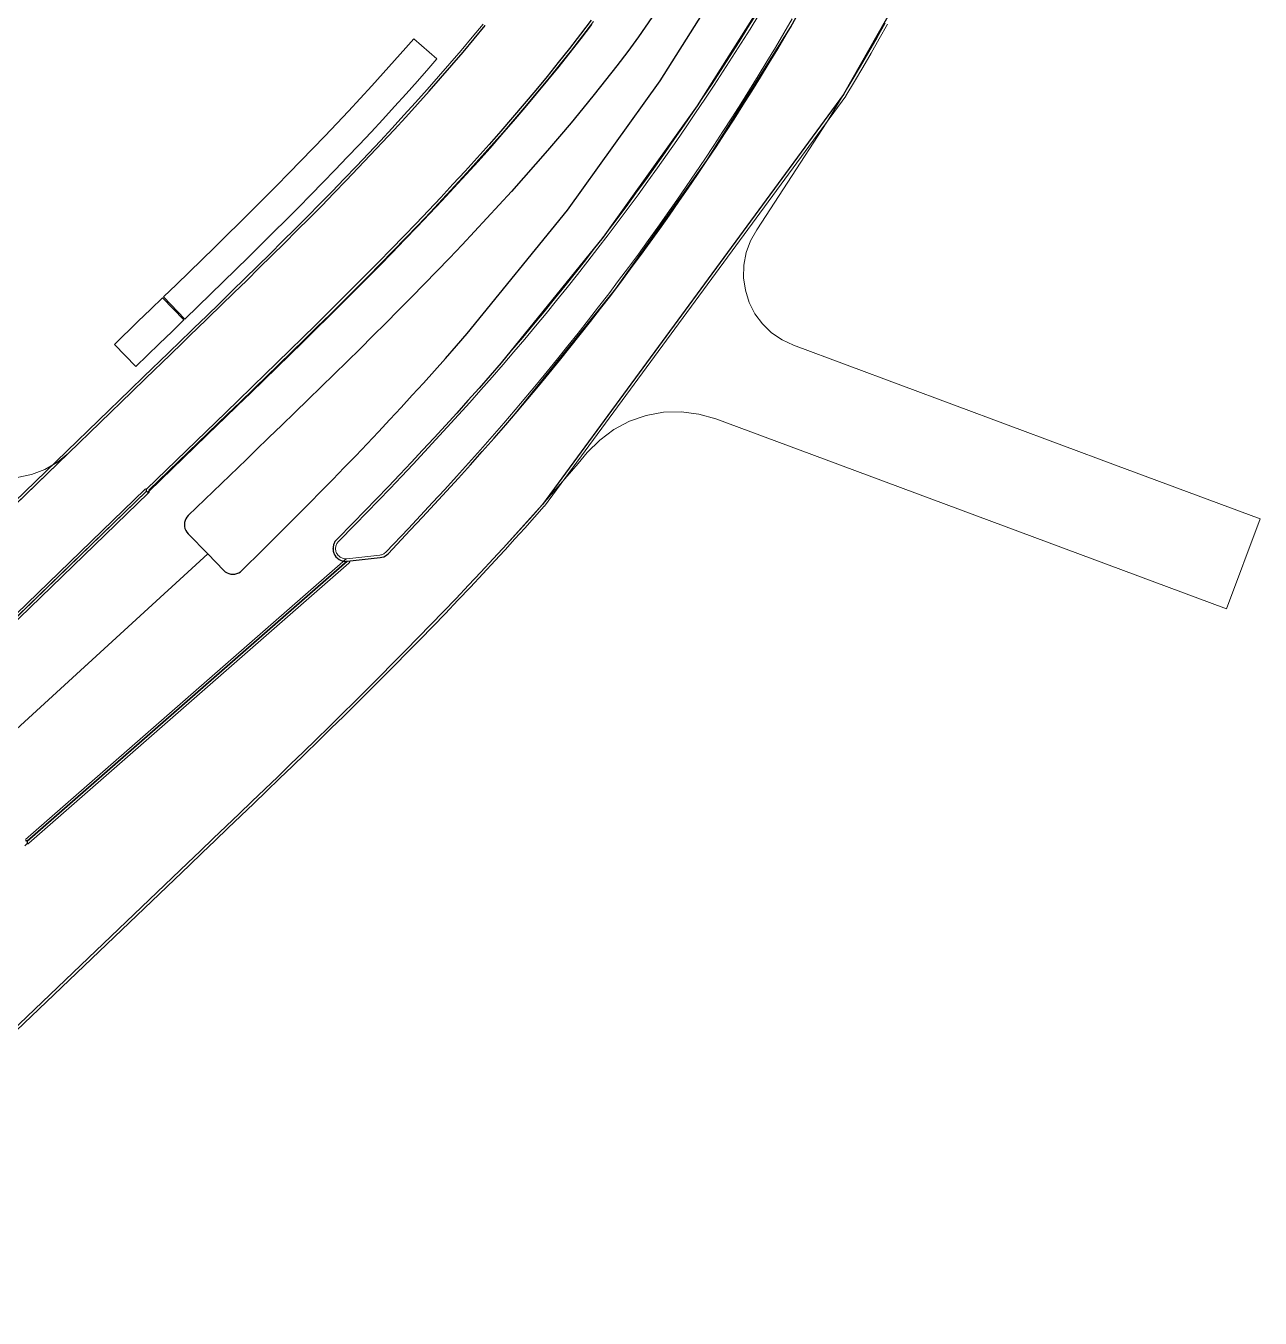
# Model space of a CAD drawing. Header units: metres. Extents: x 105145 to 106173, y 111785 to 118130.
# Drawn here: x 106001.1 to 106097.4, y 115511 to 115611.7 of the extents above; entities that cross this region are included whole.
import ezdxf

# ---------------------------------------------------------------- set-up
doc = ezdxf.new("R2010")
doc.units = ezdxf.units.M
for name, color, linetype, lineweight in [('10-PAV-BOCACALLE', 9, 'CONTINUOUS', 13), ('10-PAV-CALZADA-BRT', 12, 'CONTINUOUS', 30), ('10-PAV-CALZADA-MIXTA', 8, 'CONTINUOUS', 30), ('10-PAV-CICLORUTA', 76, 'CONTINUOUS', 18), ('10-PAV-SARDINEL', 252, 'CONTINUOUS', 13)]:
    doc.layers.add(name, color=color, linetype=linetype, lineweight=lineweight)

msp = doc.modelspace()

# ---------------------------------------------------------------- linework, layer by layer
at = {"layer": '10-PAV-BOCACALLE'}
msp.add_lwpolyline([(106041.3989, 115574.3962), (106064.8985, 115606.3711), (106063.5823, 115604.2137), (106058.1293, 115595.8313), (106057.6402, 115594.972), (106057.299, 115594.044), (106057.1147, 115593.0725), (106057.0925, 115592.084), (106057.233, 115591.1053), (106057.5323, 115590.163), (106057.9822, 115589.2825), (106058.5707, 115588.488), (106059.2817, 115587.8008), (106060.0958, 115587.2398), (106060.9911, 115586.8201), (106086.1121, 115577.4814), (106097.3905, 115573.2887), (106094.7771, 115566.2587), (106062.4089, 115578.2915), (106054.9155, 115581.0771), (106053.5912, 115581.4569), (106052.2245, 115581.6302), (106050.8474, 115581.5928), (106049.4921, 115581.3457), (106048.1904, 115580.8946), (106046.9728, 115580.2502), (106045.8678, 115579.4274), (106044.9013, 115578.4457), (106044.1925, 115577.6101), (106041.3989, 115574.3962)], close=True, dxfattribs=at)
msp.add_lwpolyline([(106000.4266, 115576.5025), (106001.5318, 115576.7309), (106002.586, 115577.1338), (106003.5617, 115577.7009), (106004.4336, 115578.4175), (105994.3791, 115568.6942)], dxfattribs=at)
at = {"layer": '10-PAV-CALZADA-BRT'}
for points in [[(106054.6096, 115619.1984), (106048.9075, 115610.8623), (106048.0565, 115609.7263), (106047.1939, 115608.5991), (106046.3203, 115607.4807), (106045.4357, 115606.3705), (106044.5411, 115605.2687), (106043.6367, 115604.1747), (106042.7231, 115603.0887), (106041.8003, 115602.0101), (106040.8693, 115600.9389), (106039.9301, 115599.8747), (106038.9833, 115598.8171), (106038.0293, 115597.7663), (106037.0685, 115596.7215), (106036.1013, 115595.6827), (106035.1281, 115594.6495), (106034.1493, 115593.6219), (106033.1651, 115592.5991), (106032.1761, 115591.5811), (106031.1825, 115590.5675), (106030.1847, 115589.5579), (106029.1831, 115588.5523), (106028.1783, 115587.5499), (106027.1701, 115586.5507), (106026.1595, 115585.5543), (106025.1463, 115584.5603), (106024.1311, 115583.5683), (106023.1141, 115582.5781), (106022.0959, 115581.5893), (106021.0767, 115580.6015), (106020.0567, 115579.6145), (106019.0365, 115578.6277), (106018.3079, 115577.9232), (106013.7745, 115573.5395), (106013.6703, 115573.4215), (106013.5859, 115573.2886), (106013.5233, 115573.1441), (106013.4843, 115572.9916), (106013.4697, 115572.8348), (106013.4798, 115572.6777), (106013.5145, 115572.5241), (106013.5729, 115572.3779), (106013.6535, 115572.2426), (106013.7543, 115572.1217), (106015.2871, 115570.5531), (105996.3222, 115553.1897)], [(105996.3221, 115553.1896), (106015.2871, 115570.5531), (106016.5431, 115569.2677), (106016.6616, 115569.1641), (106016.7949, 115569.0804), (106016.9396, 115569.0187), (106017.0923, 115568.9804), (106017.2491, 115568.9666), (106017.4061, 115568.9775), (106017.5594, 115569.0129), (106017.7053, 115569.072), (106017.8401, 115569.1532), (106017.9605, 115569.2545), (106019.5897, 115570.8611), (106020.5061, 115571.7697), (106021.4199, 115572.6805), (106022.3309, 115573.5943), (106023.2391, 115574.5109), (106024.1441, 115575.4307), (106025.0457, 115576.3537), (106025.9439, 115577.2801), (106026.8383, 115578.2101), (106027.7289, 115579.1437), (106028.6153, 115580.0815), (106029.4975, 115581.0231), (106030.3751, 115581.9691), (106031.2479, 115582.9195), (106032.1157, 115583.8743), (106032.9783, 115584.8337), (106033.8357, 115585.7981), (106034.6875, 115586.7673), (106035.5333, 115587.7419), (106043.3475, 115597.365), (106050.5745, 115607.4364), (106057.1888, 115617.9205)], [(106060.2022, 115616.1402), (106053.476, 115605.4789), (106046.1265, 115595.2372), (106038.1799, 115585.4515), (106037.3235, 115584.4651), (106036.4583, 115583.4803), (106035.5877, 115582.5009), (106034.7121, 115581.5271), (106033.8317, 115580.5585), (106032.9469, 115579.5951), (106032.0577, 115578.6365), (106031.1643, 115577.6829), (106030.2671, 115576.7337), (106029.3661, 115575.7891), (106028.4617, 115574.8489), (106027.5539, 115573.9125), (106026.6433, 115572.9803), (106025.3499, 115571.6661), (106025.2449, 115571.5403), (106025.1619, 115571.3991), (106025.1031, 115571.2462), (106025.07, 115571.0857), (106025.0636, 115570.9221), (106025.0839, 115570.7595), (106025.1306, 115570.6025), (106025.2022, 115570.4551), (106025.297, 115570.3215), (106025.4122, 115570.2051), (106025.545, 115570.1091), (106025.6916, 115570.0361), (106025.8482, 115569.9879), (106026.0106, 115569.966), (106026.1743, 115569.9709), (106001.2051, 115548.1399), (106001.1883, 115548.1546), (106001.1693, 115548.1661), (106001.1485, 115548.1741), (106001.1267, 115548.1785), (106001.1044, 115548.1789), (106001.0824, 115548.1755)], [(105993.802, 115559.2688), (106010.5183, 115575.4333), (106010.533, 115575.4203), (106010.5496, 115575.4098), (106010.5676, 115575.402), (106010.5866, 115575.3971), (106010.6061, 115575.3953), (106010.6257, 115575.3965), (106010.6449, 115575.4008), (106010.6631, 115575.408), (106010.68, 115575.418), (106010.6951, 115575.4305), (106016.0773, 115580.6349), (106016.6035, 115581.1437), (106017.6235, 115582.1303), (106018.6427, 115583.1167), (106019.6589, 115584.1015), (106020.6741, 115585.0873), (106021.6871, 115586.0737), (106022.6977, 115587.0611), (106023.7053, 115588.0497), (106024.7097, 115589.0397), (106025.7105, 115590.0319), (106026.7073, 115591.0261), (106027.6999, 115592.0229), (106028.6879, 115593.0227), (106029.6711, 115594.0255), (106030.6489, 115595.0319), (106031.6209, 115596.0423), (106032.5871, 115597.0565), (106033.5467, 115598.0753), (106034.4997, 115599.0987), (106035.4455, 115600.1271), (106036.3837, 115601.1607), (106037.3141, 115602.1999), (106038.2363, 115603.2449), (106039.1497, 115604.2957), (106040.0541, 115605.3529), (106040.9489, 115606.4165), (106041.8337, 115607.4869), (106042.7085, 115608.5641), (106043.5723, 115609.6485), (106044.4251, 115610.7401), (106045.2661, 115611.8391)]]:
    msp.add_lwpolyline(points, dxfattribs=at)
at = {"layer": '10-PAV-CALZADA-MIXTA'}
for points in [[(106001.0131, 115547.7797), (106001.2009, 115547.9591), (106001.2143, 115547.9741), (106001.2252, 115547.9909), (106001.2333, 115548.0093), (106001.2384, 115548.0287), (106001.2405, 115548.0486), (106001.2393, 115548.0687), (106001.2351, 115548.0883), (106001.2279, 115548.107), (106001.2178, 115548.1243), (106001.2051, 115548.1399), (106026.1743, 115569.9709), (106028.7429, 115570.2593), (106028.8845, 115570.2858), (106029.0207, 115570.3324), (106029.1489, 115570.3981), (106029.3567, 115570.5649), (106031.0905, 115572.3923), (106032.0399, 115573.4025), (106032.9843, 115574.4173), (106033.9237, 115575.4369), (106034.8575, 115576.4615), (106035.7857, 115577.4911), (106036.7079, 115578.5263), (106037.6239, 115579.5669), (106038.5335, 115580.6131), (106039.4365, 115581.6651), (106047.1174, 115591.2256), (106054.227, 115601.2181), (106060.7413, 115611.6086), (106066.6379, 115622.3617)], [(106070.7374, 115616.7001), (106064.8985, 115606.3711), (106041.3989, 115574.3962), (106038.3397, 115571.0051), (106038.2859, 115570.9467), (106037.5703, 115570.1709), (106036.6045, 115569.1331), (106035.6345, 115568.1011), (106034.6607, 115567.0747), (106033.6831, 115566.0535), (106032.7023, 115565.0375), (106031.7181, 115564.0265), (106030.7311, 115563.0201), (106029.7413, 115562.0183), (106028.7491, 115561.0207), (106027.7545, 115560.0273), (106026.7581, 115559.0379), (106025.7599, 115558.0521), (106024.7599, 115557.0699), (106023.7589, 115556.0909), (106022.7565, 115555.1149), (106021.7533, 115554.1417), (106020.7493, 115553.1713), (106019.7449, 115552.2031), (106018.7403, 115551.2373), (106017.7335, 115550.2717), (106016.7295, 115549.3101), (106015.7257, 115548.3499), (106014.7225, 115547.3913), (106013.7197, 115546.4335), (105976.7281, 115511.1011)], [(105982.4415, 115557.1515), (106004.4336, 115578.4175), (106009.3766, 115583.1974), (106010.4567, 115584.2419), (106012.3487, 115586.0713), (106013.3517, 115587.0415), (106014.0592, 115587.7262), (106014.3531, 115588.0107), (106015.3501, 115588.9767), (106016.3459, 115589.9439), (106017.3389, 115590.9109), (106018.3287, 115591.8781), (106019.3149, 115592.8459), (106020.2971, 115593.8145), (106021.2753, 115594.7843), (106022.2489, 115595.7557), (106023.2175, 115596.7287), (106024.1809, 115597.7041), (106025.1387, 115598.6817), (106026.0905, 115599.6623), (106027.0361, 115600.6459), (106027.9753, 115601.6327), (106028.9073, 115602.6231), (106029.8319, 115603.6175), (106030.7491, 115604.6161), (106031.6581, 115605.6189), (106032.5587, 115606.6265), (106033.4505, 115607.6391), (106034.3331, 115608.6567), (106035.2061, 115609.6797), (106036.0693, 115610.7081), (106036.9223, 115611.7425)], [(106045.2123, 115612.1771), (106044.3659, 115611.0671), (106043.5085, 115609.9657), (106042.6405, 115608.8727), (106041.7621, 115607.7879), (106040.8741, 115606.7111), (106039.9769, 115605.6419), (106039.0707, 115604.5803), (106038.1563, 115603.5259), (106037.2337, 115602.4783), (106036.3035, 115601.4377), (106035.3661, 115600.4035), (106034.4221, 115599.3755), (106033.4715, 115598.3535), (106032.5149, 115597.3369), (106031.5529, 115596.3257), (106030.5855, 115595.3195), (106029.6133, 115594.3181), (106028.6365, 115593.3211), (106027.6555, 115592.3281), (106026.6709, 115591.3387), (106025.6827, 115590.3529), (106024.6917, 115589.3701), (106023.6977, 115588.3901), (106022.7015, 115587.4125), (106021.7033, 115586.4371), (106020.7033, 115585.4633), (106019.7019, 115584.4909), (106018.8835, 115583.6977), (106018.6997, 115583.5195), (106017.6967, 115582.5489), (106016.6933, 115581.5785), (106010.5213, 115575.6101), (106010.5083, 115575.5954), (106010.4977, 115575.5789), (106010.4899, 115575.5609), (106010.485, 115575.5419), (106010.4831, 115575.5223), (106010.4844, 115575.5027), (106010.4886, 115575.4836), (106010.4958, 115575.4653), (106010.5058, 115575.4484), (106010.5183, 115575.4333), (105992.0699, 115557.5939)]]:
    msp.add_lwpolyline(points, dxfattribs=at)
at = {"layer": '10-PAV-CICLORUTA'}
for points in [[(106033.1703, 115609.1475), (106032.5469, 115608.4287), (106031.6609, 115607.4229), (106030.7661, 115606.4217), (106029.8625, 115605.4249), (106028.9507, 115604.4319), (106028.0309, 115603.4429), (106027.1035, 115602.4575), (106026.1689, 115601.4753), (106025.2275, 115600.4961), (106024.2795, 115599.5195), (106023.3253, 115598.5455), (106022.3653, 115597.5737), (106021.3997, 115596.6037), (106020.4291, 115595.6351), (106019.4535, 115594.6677), (106018.4733, 115593.7013), (106017.4891, 115592.7355), (106016.5009, 115591.7699), (106015.5093, 115590.8041), (106014.5145, 115589.8381), (106013.5187, 115588.8729), (106013.5099, 115588.8645), (106011.8407, 115590.5891), (106011.8495, 115590.5975), (106012.8433, 115591.5607), (106013.8361, 115592.5247), (106014.8251, 115593.4879), (106015.8099, 115594.4503), (106016.7903, 115595.4123), (106017.7659, 115596.3743), (106018.7365, 115597.3367), (106019.7017, 115598.2997), (106020.6611, 115599.2635), (106021.6145, 115600.2287), (106022.5613, 115601.1953), (106023.5015, 115602.1637), (106024.4347, 115603.1341), (106025.3603, 115604.1069), (106026.2783, 115605.0825), (106027.1881, 115606.0609), (106028.0895, 115607.0425), (106028.9823, 115608.0273), (106029.8657, 115609.0159), (106030.7399, 115610.0083), (106031.3575, 115610.7201), (106033.1703, 115609.1475)], [(106013.4379, 115588.7949), (106012.5175, 115587.9041), (106011.5145, 115586.9341), (106009.6829, 115585.1629), (106008.0145, 115586.8881), (106009.8461, 115588.6593), (106010.8491, 115589.6293), (106011.7689, 115590.5195), (106013.4379, 115588.7949)]]:
    msp.add_lwpolyline(points, close=True, dxfattribs=at)
at = {"layer": '10-PAV-SARDINEL'}
for points in [[(106058.2922, 115612.5848), (106057.6065, 115611.4792), (106056.914, 115610.3778), (106056.2148, 115609.2807), (106055.5088, 115608.1879), (106054.796, 115607.0994), (106054.0768, 115606.0154), (106053.3507, 115604.9359), (106052.6181, 115603.8608), (106051.8789, 115602.7902), (106051.1331, 115601.7241), (106050.3808, 115600.6627), (106049.6219, 115599.606), (106048.8566, 115598.554), (106048.0849, 115597.5066), (106047.3066, 115596.464), (106046.5221, 115595.4262), (106045.7311, 115594.3932), (106044.9339, 115593.3652), (106044.1303, 115592.342), (106043.3205, 115591.3238), (106042.5043, 115590.3106), (106041.682, 115589.3024), (106040.8535, 115588.2994), (106040.019, 115587.3014), (106039.1781, 115586.3085), (106038.3313, 115585.3209), (106037.4742, 115584.3336), (106036.6082, 115583.3479), (106035.7368, 115582.3676), (106034.8605, 115581.393), (106033.9794, 115580.4236), (106033.0939, 115579.4595), (106032.204, 115578.5002), (106031.31, 115577.5459), (106030.4121, 115576.596), (106029.5105, 115575.6508), (106028.6056, 115574.71), (106027.6973, 115573.773), (106026.7861, 115572.8403), (106025.4951, 115571.5286), (106025.4456, 115571.4737), (106025.4038, 115571.4181), (106025.3659, 115571.3574), (106025.3343, 115571.2952), (106025.3082, 115571.23), (106025.2879, 115571.1632), (106025.2733, 115571.0935), (106025.265, 115571.024), (106025.263, 115570.9545), (106025.267, 115570.8835), (106025.2771, 115570.8148), (106025.2935, 115570.7455), (106025.3155, 115570.6793), (106025.3433, 115570.6151), (106025.3769, 115570.553), (106025.4152, 115570.4952), (106025.4601, 115570.4387), (106025.5073, 115570.3891), (106025.5608, 115570.3419), (106025.6165, 115570.3009), (106025.6773, 115570.2638), (106025.7395, 115570.2331), (106025.806, 115570.2072), (106025.8726, 115570.1878), (106025.9417, 115570.1741), (106026.0118, 115570.1665), (106026.0118, 115570.1665), (106026.0827, 115570.1651), (106026.152, 115570.1698), (106026.1227, 115570.1642), (106026.0946, 115570.1543), (106026.0682, 115570.1404), (106026.0442, 115570.1228), (106025.8829, 115569.9818), (106025.8254, 115569.9932), (106025.7411, 115570.0178), (106025.6592, 115570.0497), (106025.5805, 115570.0886), (106025.5055, 115570.1343), (106025.4348, 115570.1864), (106025.3689, 115570.2445), (106025.3084, 115570.3081), (106025.2537, 115570.3769), (106025.2052, 115570.4501), (106025.1634, 115570.5273), (106025.1285, 115570.6079), (106025.1008, 115570.6913), (106025.0805, 115570.7767), (106025.0678, 115570.8636), (106025.0628, 115570.9513), (106025.0654, 115571.0391), (106025.0758, 115571.1263), (106025.0938, 115571.2123), (106025.1193, 115571.2964), (106025.152, 115571.3779), (106025.1918, 115571.4562), (106025.2383, 115571.5307), (106025.2911, 115571.6009), (106025.3499, 115571.6661), (106026.6433, 115572.9803), (106027.5539, 115573.9125), (106028.4617, 115574.8489), (106029.3661, 115575.7891), (106030.2671, 115576.7337), (106031.1643, 115577.6829), (106032.0577, 115578.6365), (106032.9469, 115579.5951), (106033.8317, 115580.5585), (106034.7121, 115581.5271), (106035.5877, 115582.5009), (106036.4583, 115583.4803), (106037.3235, 115584.4651), (106038.1799, 115585.4515), (106039.0259, 115586.4382), (106039.8659, 115587.4301), (106040.6997, 115588.4272), (106041.5274, 115589.4293), (106042.3489, 115590.4365), (106043.1643, 115591.4488), (106043.9734, 115592.466), (106044.7762, 115593.4882), (106045.5727, 115594.5153), (106046.3629, 115595.5473), (106047.1467, 115596.5841), (106047.9242, 115597.6257), (106048.6952, 115598.6721), (106049.4598, 115599.7232), (106050.2179, 115600.7789), (106050.9695, 115601.8393), (106051.7146, 115602.9043), (106052.4531, 115603.9739), (106053.185, 115605.048), (106053.9104, 115606.1265), (106054.629, 115607.2095), (106055.3411, 115608.2969), (106056.0464, 115609.3887), (106056.745, 115610.4847), (106057.4368, 115611.5851), (106058.1219, 115612.6897)], [(105976.7281, 115511.1011), (106013.7197, 115546.4335), (106014.7225, 115547.3913), (106015.7257, 115548.3499), (106016.7295, 115549.3101), (106017.7335, 115550.2717), (106018.7403, 115551.2373), (106019.7449, 115552.2031), (106020.7493, 115553.1713), (106021.7533, 115554.1417), (106022.7565, 115555.1149), (106023.7589, 115556.0909), (106024.7599, 115557.0699), (106025.7599, 115558.0521), (106026.7581, 115559.0379), (106027.7545, 115560.0273), (106028.7491, 115561.0207), (106029.7413, 115562.0183), (106030.7311, 115563.0201), (106031.7181, 115564.0265), (106032.7023, 115565.0375), (106033.6831, 115566.0535), (106034.6607, 115567.0747), (106035.6345, 115568.1011), (106036.6045, 115569.1331), (106037.5703, 115570.1709), (106038.2859, 115570.9467), (106038.3397, 115571.0051), (106039.1101, 115571.8478), (106039.8768, 115572.6939), (106040.6397, 115573.5434), (106041.3989, 115574.3962), (106064.8985, 115606.3711), (106065.5605, 115607.4781), (106066.2159, 115608.589), (106066.8647, 115609.7038), (106067.5068, 115610.8225), (106068.1422, 115611.945)], [(106068.3165, 115611.847), (106067.6805, 115610.7235), (106067.0378, 115609.6038), (106066.3885, 115608.4879), (106065.7325, 115607.376), (106065.0701, 115606.2685), (106065.0597, 115606.2527), (106041.5601, 115574.2778), (106041.5521, 115574.2676), (106041.5483, 115574.2632), (106040.7888, 115573.4101), (106040.0253, 115572.5599), (106039.258, 115571.7132), (106038.4871, 115570.8699), (106038.433, 115570.8112), (106037.717, 115570.035), (106036.7506, 115568.9965), (106035.7799, 115567.9638), (106034.8055, 115566.9367), (106033.8273, 115565.9149), (106032.8459, 115564.8983), (106031.8612, 115563.8868), (106030.8737, 115562.8798), (106029.8834, 115561.8775), (106028.8907, 115560.8795), (106027.8956, 115559.8856), (106026.8988, 115558.8958), (106025.9002, 115557.9096), (106024.8999, 115556.9271), (106023.8986, 115555.9478), (106022.8959, 115554.9715), (106021.8925, 115553.998), (106020.8882, 115553.0274), (106019.8836, 115552.059), (106018.8788, 115551.0931), (106017.8719, 115550.1274), (106016.8678, 115549.1657), (106015.8639, 115548.2054), (106014.8607, 115547.2467), (106013.8578, 115546.2889), (105976.8662, 115510.9565)], [(105982.3025, 115557.2953), (106004.2946, 115578.5613), (106009.2376, 115583.3412), (106010.3177, 115584.3857), (106012.2097, 115586.2151), (106013.2126, 115587.1853), (106013.9201, 115587.8699), (106014.214, 115588.1544), (106015.2109, 115589.1203), (106016.2065, 115590.0873), (106017.1993, 115591.0541), (106018.1888, 115592.021), (106019.1747, 115592.9885), (106020.1565, 115593.9567), (106021.1343, 115594.9261), (106022.1074, 115595.8971), (106023.0755, 115596.8695), (106024.0383, 115597.8444), (106024.9955, 115598.8214), (106025.9467, 115599.8013), (106026.8916, 115600.7842), (106027.83, 115601.7702), (106028.7612, 115602.7598), (106029.685, 115603.7533), (106030.6014, 115604.7509), (106031.5095, 115605.7527), (106032.4091, 115606.7593), (106033.2999, 115607.7707), (106034.1815, 115608.7871), (106035.0535, 115609.8089), (106035.9156, 115610.836), (106036.7674, 115611.869)], [(106036.9223, 115611.7425), (106036.0693, 115610.7081), (106035.2061, 115609.6797), (106034.3331, 115608.6567), (106033.4505, 115607.6391), (106032.5587, 115606.6265), (106031.6581, 115605.6189), (106030.7491, 115604.6161), (106029.8319, 115603.6175), (106028.9073, 115602.6231), (106027.9753, 115601.6327), (106027.0361, 115600.6459), (106026.0905, 115599.6623), (106025.1387, 115598.6817), (106024.1809, 115597.7041), (106023.2175, 115596.7287), (106022.2489, 115595.7557), (106021.2753, 115594.7843), (106020.2971, 115593.8145), (106019.3149, 115592.8459), (106018.3287, 115591.8781), (106017.3389, 115590.9109), (106016.3459, 115589.9439), (106015.3501, 115588.9767), (106014.3531, 115588.0107), (106014.0592, 115587.7262), (106013.3517, 115587.0415), (106012.3487, 115586.0713), (106010.4567, 115584.2419), (106009.3766, 115583.1974), (106004.4336, 115578.4175), (105982.4415, 115557.1515)], [(105992.0699, 115557.5939), (106010.5183, 115575.4333), (106010.5058, 115575.4484), (106010.4958, 115575.4653), (106010.4886, 115575.4836), (106010.4844, 115575.5027), (106010.4831, 115575.5223), (106010.485, 115575.5419), (106010.4899, 115575.5609), (106010.4977, 115575.5789), (106010.5083, 115575.5954), (106010.5213, 115575.6101), (106016.6933, 115581.5785), (106017.6967, 115582.5489), (106018.6997, 115583.5195), (106018.8835, 115583.6977), (106019.7019, 115584.4909), (106020.7033, 115585.4633), (106021.7033, 115586.4371), (106022.7015, 115587.4125), (106023.6977, 115588.3901), (106024.6917, 115589.3701), (106025.6827, 115590.3529), (106026.6709, 115591.3387), (106027.6555, 115592.3281), (106028.6365, 115593.3211), (106029.6133, 115594.3181), (106030.5855, 115595.3195), (106031.5529, 115596.3257), (106032.5149, 115597.3369), (106033.4715, 115598.3535), (106034.4221, 115599.3755), (106035.3661, 115600.4035), (106036.3035, 115601.4377), (106037.2337, 115602.4783), (106038.1563, 115603.5259), (106039.0707, 115604.5803), (106039.9769, 115605.6419), (106040.8741, 115606.7111), (106041.7621, 115607.7879), (106042.6405, 115608.8727), (106043.5085, 115609.9657), (106044.3659, 115611.0671), (106045.2123, 115612.1771)], [(106045.372, 115612.0567), (106044.5243, 115610.945), (106043.6657, 115609.8421), (106042.7965, 115608.7476), (106041.917, 115607.6614), (106041.0279, 115606.5832), (106040.1296, 115605.5127), (106039.2223, 115604.4499), (106038.3069, 115603.3943), (106037.3833, 115602.3456), (106036.4522, 115601.3039), (106035.5139, 115600.2687), (106034.569, 115599.2398), (106033.6176, 115598.2169), (106032.6602, 115597.1994), (106031.6975, 115596.1875), (106030.7294, 115595.1806), (106029.7565, 115594.1785), (106028.7791, 115593.1808), (106027.7976, 115592.1873), (106026.8124, 115591.1974), (106025.8237, 115590.2111), (106024.8323, 115589.2279), (106023.838, 115588.2476), (106022.8415, 115587.2697), (106021.843, 115586.294), (106020.8427, 115585.3199), (106019.8412, 115584.3474), (106019.0227, 115583.5541), (106018.8389, 115583.3759), (106017.8358, 115582.4052), (106016.8323, 115581.4347), (106010.7033, 115575.5079), (106010.7135, 115575.4756), (106010.718, 115575.4421), (106010.7167, 115575.4083), (106010.7098, 115575.3752), (106010.6973, 115575.3438), (106010.6796, 115575.3149), (106010.6573, 115575.2895), (105992.2089, 115557.4501)], [(106061.0672, 115612.1659), (106060.4137, 115611.0524), (106059.7533, 115609.943), (106059.086, 115608.8377), (106058.412, 115607.7365), (106057.7313, 115606.6394), (106057.0438, 115605.5466), (106056.3496, 115604.458), (106055.6487, 115603.3737), (106054.9412, 115602.2937), (106054.227, 115601.2181), (106053.5063, 115600.1469), (106052.779, 115599.0802), (106052.0451, 115598.0179), (106051.3047, 115596.9602), (106050.5578, 115595.9071), (106049.8045, 115594.8585), (106049.0447, 115593.8147), (106048.2786, 115592.7755), (106047.506, 115591.741), (106046.7271, 115590.7113), (106045.9419, 115589.6864), (106045.1504, 115588.6664), (106044.3527, 115587.6513), (106043.5487, 115586.641), (106042.7385, 115585.6358), (106041.9222, 115584.6355), (106041.0997, 115583.6403), (106040.2711, 115582.6501), (106039.4365, 115581.6651), (106038.5335, 115580.6131), (106037.6239, 115579.5669), (106036.7079, 115578.5263), (106035.7857, 115577.4911), (106034.8575, 115576.4615), (106033.9237, 115575.4369), (106032.9843, 115574.4173), (106032.0399, 115573.4025), (106031.0905, 115572.3923), (106029.3567, 115570.5649), (106029.1489, 115570.3981), (106029.0731, 115570.3565), (106028.994, 115570.3215), (106028.9122, 115570.2936), (106028.8283, 115570.2728), (106028.7429, 115570.2593), (106026.1743, 115569.9709), (106001.2051, 115548.1399), (106001.2178, 115548.1243), (106001.2279, 115548.107), (106001.2351, 115548.0883), (106001.2393, 115548.0687), (106001.2405, 115548.0486), (106001.2384, 115548.0287), (106001.2333, 115548.0093), (106001.2252, 115547.9909), (106001.2143, 115547.9741), (106001.2009, 115547.9591), (106001.0131, 115547.7797)], [(106001.0735, 115548.2905), (106026.0442, 115570.1228), (106026.0682, 115570.1404), (106026.0946, 115570.1543), (106026.1227, 115570.1641), (106026.152, 115570.1697), (106028.7162, 115570.4576), (106028.7884, 115570.4689), (106028.8558, 115570.4856), (106028.9211, 115570.508), (106028.9847, 115570.5361), (106029.0372, 115570.5649), (106029.2208, 115570.7123), (106030.9451, 115572.5297), (106031.8939, 115573.5392), (106032.8376, 115574.5532), (106033.7763, 115575.572), (106034.7094, 115576.5958), (106035.6368, 115577.6246), (106036.5579, 115578.6586), (106037.4734, 115579.6986), (106038.3822, 115580.7439), (106039.2843, 115581.7949), (106040.1182, 115582.779), (106040.946, 115583.7682), (106041.7676, 115584.7625), (106042.5832, 115585.7618), (106043.3926, 115586.7661), (106044.1958, 115587.7753), (106044.9928, 115588.7895), (106045.7836, 115589.8086), (106046.568, 115590.8325), (106047.3462, 115591.8612), (106048.118, 115592.8947), (106048.8834, 115593.9329), (106049.6425, 115594.9757), (106050.3951, 115596.0233), (106051.1413, 115597.0754), (106051.8809, 115598.1321), (106052.6141, 115599.1934), (106053.3407, 115600.2591), (106054.0608, 115601.3293), (106054.7743, 115602.4038), (106055.4811, 115603.4828), (106056.1813, 115604.5661), (106056.8749, 115605.6536), (106057.5617, 115606.7454), (106058.2418, 115607.8414), (106058.9152, 115608.9416), (106059.5817, 115610.0457), (106060.2415, 115611.1542), (106060.8945, 115612.2666)], [(106045.2661, 115611.8391), (106044.4251, 115610.7401), (106043.5723, 115609.6485), (106042.7085, 115608.5641), (106041.8337, 115607.4869), (106040.9489, 115606.4165), (106040.0541, 115605.3529), (106039.1497, 115604.2957), (106038.2363, 115603.2449), (106037.3141, 115602.1999), (106036.3837, 115601.1607), (106035.4455, 115600.1271), (106034.4997, 115599.0987), (106033.5467, 115598.0753), (106032.5871, 115597.0565), (106031.6209, 115596.0423), (106030.6489, 115595.0319), (106029.6711, 115594.0255), (106028.6879, 115593.0227), (106027.6999, 115592.0229), (106026.7073, 115591.0261), (106025.7105, 115590.0319), (106024.7097, 115589.0397), (106023.7053, 115588.0497), (106022.6977, 115587.0611), (106021.6871, 115586.0737), (106020.6741, 115585.0873), (106019.6589, 115584.1015), (106018.6427, 115583.1167), (106017.6235, 115582.1303), (106016.6035, 115581.1437), (106016.0773, 115580.6349), (106016.0773, 115580.6349), (106010.7167, 115575.4514), (106010.7121, 115575.4801), (106010.7033, 115575.5079), (106016.8323, 115581.4347), (106017.8358, 115582.4052), (106018.8389, 115583.3759), (106019.0227, 115583.5541), (106019.8412, 115584.3474), (106020.8427, 115585.3199), (106021.843, 115586.294), (106022.8415, 115587.2697), (106023.838, 115588.2476), (106024.8323, 115589.2279), (106025.8237, 115590.2111), (106026.8124, 115591.1974), (106027.7976, 115592.1873), (106028.7791, 115593.1808), (106029.7565, 115594.1785), (106030.7294, 115595.1806), (106031.6975, 115596.1875), (106032.6602, 115597.1994), (106033.6176, 115598.2169), (106034.569, 115599.2398), (106035.5139, 115600.2687), (106036.4522, 115601.3039), (106037.3833, 115602.3456), (106038.3069, 115603.3943), (106039.2223, 115604.4499), (106040.1296, 115605.5127), (106041.0279, 115606.5832), (106041.917, 115607.6614), (106042.7965, 115608.7476), (106043.6657, 115609.8421), (106044.5243, 115610.945), (106045.372, 115612.0567)], [(105993.663, 115559.4126), (106010.3793, 115575.5771), (106010.3897, 115575.5865), (106010.4183, 115575.6065), (106010.4499, 115575.6212), (106010.4836, 115575.6303), (106010.5183, 115575.6333), (106010.5431, 115575.6312), (106010.5213, 115575.6101), (106010.5083, 115575.5954), (106010.4977, 115575.5789), (106010.4899, 115575.5609), (106010.485, 115575.5419), (106010.4831, 115575.5223), (106010.4844, 115575.5027), (106010.4886, 115575.4836), (106010.4958, 115575.4653), (106010.5058, 115575.4484), (106010.5183, 115575.4333), (105993.802, 115559.2688)]]:
    msp.add_lwpolyline(points, dxfattribs=at)
msp.add_lwpolyline([(106001.2398, 115547.9429), (106001.2051, 115547.9399), (106001.1828, 115547.9418), (106001.2009, 115547.9591), (106001.2143, 115547.9741), (106001.2252, 115547.9909), (106001.2333, 115548.0093), (106001.2384, 115548.0287), (106001.2405, 115548.0486), (106001.2393, 115548.0687), (106001.2351, 115548.0883), (106001.2279, 115548.107), (106001.2178, 115548.1243), (106001.2051, 115548.1399), (106026.1743, 115569.9709), (106026.3724, 115569.9931), (106026.3743, 115569.9709), (106026.3713, 115569.9362), (106026.3622, 115569.9025), (106026.3475, 115569.8709), (106026.3275, 115569.8423), (106026.3059, 115569.8203), (106001.3352, 115547.988), (106001.3051, 115547.9667), (106001.2735, 115547.952), (106001.2398, 115547.9429)], close=True, dxfattribs=at)

doc.saveas('drawing.dxf')
